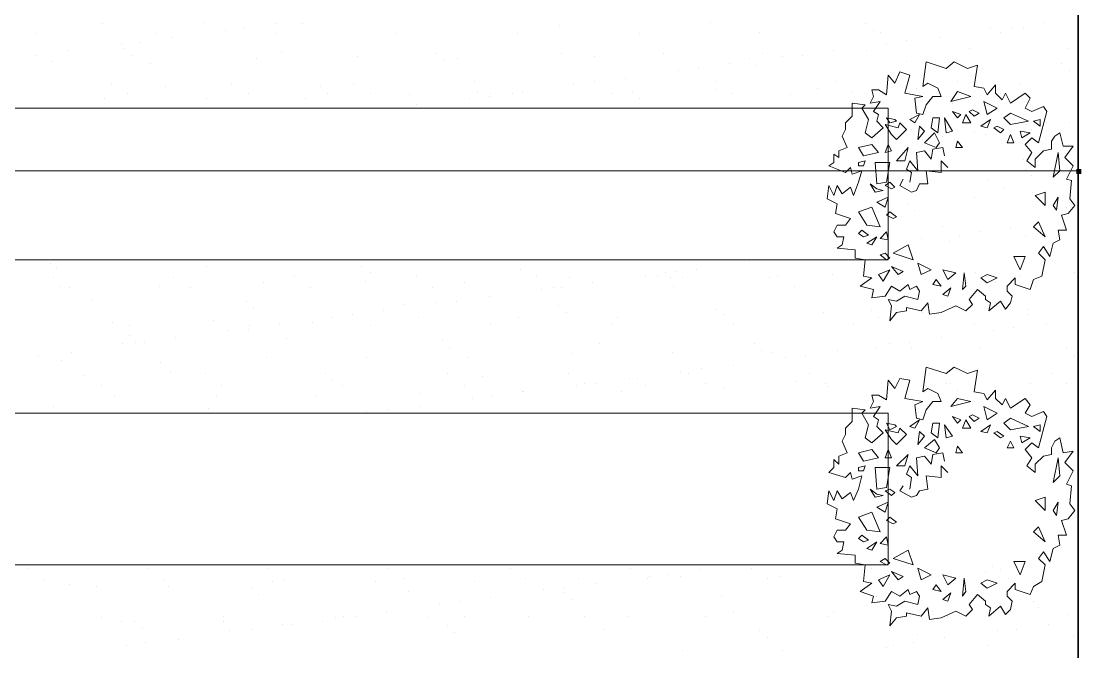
# Model space of a CAD drawing. Header units: millimetres. Extents: x 51.3 to 71.5, y 31.8 to 61.9.
# Drawn here: x 67.231 to 70.046, y 44.158 to 45.809 of the extents above; entities that cross this region are included whole.
import ezdxf

# ---------------------------------------------------------------- set-up
doc = ezdxf.new("R2010")
doc.units = ezdxf.units.MM
for name, color, linetype in [('PDF_0', 7, 'Continuous'), ('PDF_COTAS', 1, 'Continuous'), ('PDF_Parede Corte', 7, 'Continuous')]:
    doc.layers.add(name, color=color, linetype=linetype)
for name, color, linetype, true_color in [('PDF_05-hatch', 7, 'Continuous', 0x136633), ('PDF_PISO', 7, 'Continuous', 0xb9b9b9), ('PDF_Vegetação', 7, 'Continuous', 0x00dd37)]:
    doc.layers.add(name, color=color, linetype=linetype, true_color=true_color)

msp = doc.modelspace()

# ---------------------------------------------------------------- hatches: boundary and pattern name
at = {"layer": 'PDF_0', "transparency": 33554559}
msp.add_hatch(color=1, dxfattribs=at).paths.add_polyline_path([(70.0087, 45.4095), (70.0087, 45.4225), (69.9957, 45.4225), (69.9957, 45.4095)])

# ---------------------------------------------------------------- linework, layer by layer
at = {"layer": 'PDF_05-hatch', "lineweight": 5}
for points in [[(69.6671, 45.5997), (69.719, 45.6127), (69.6844, 45.6257)], [(69.7536, 45.5997), (69.7882, 45.5825), (69.7622, 45.5652)], [(69.6714, 45.5738), (69.693, 45.5652), (69.6844, 45.5565)], [(69.7147, 45.5738), (69.7276, 45.5608), (69.7406, 45.5695), (69.7233, 45.5781)], [(69.8703, 45.5479), (69.8227, 45.5392), (69.8055, 45.5565), (69.8227, 45.5695)], [(69.4942, 45.5392), (69.5114, 45.5133), (69.5244, 45.5003), (69.5504, 45.5262), (69.5331, 45.5435), (69.5287, 45.5306)], [(69.4985, 45.5565), (69.5071, 45.5435), (69.5244, 45.5479), (69.5201, 45.5522)], [(69.559, 45.5522), (69.572, 45.5435), (69.5849, 45.5652)], [(69.6152, 45.5306), (69.6325, 45.5176), (69.6368, 45.5565), (69.6195, 45.5565)], [(69.6498, 45.5565), (69.6714, 45.5219), (69.6541, 45.5176)], [(69.6974, 45.5435), (69.719, 45.5435), (69.706, 45.5652)], [(69.7449, 45.5349), (69.7622, 45.5306), (69.7709, 45.5522)], [(69.8833, 45.5479), (69.9006, 45.5349), (69.9006, 45.5522)], [(69.5849, 45.5349), (69.5979, 45.5219), (69.5806, 45.5003)], [(69.5979, 45.4917), (69.6282, 45.4787), (69.6368, 45.4917), (69.6239, 45.5176)], [(69.7795, 45.5306), (69.7968, 45.5176), (69.8055, 45.5262), (69.7882, 45.5349)], [(69.8141, 45.4917), (69.8314, 45.4917), (69.8227, 45.5133)], [(69.8487, 45.5219), (69.853, 45.5046), (69.8746, 45.5176)], [(69.425, 45.4787), (69.4379, 45.4571), (69.4769, 45.4657), (69.4596, 45.4873)], [(69.4942, 45.4657), (69.5114, 45.47), (69.5028, 45.4873)], [(69.6801, 45.4787), (69.6974, 45.4787), (69.6844, 45.496)], [(69.5244, 45.4441), (69.546, 45.4441), (69.5547, 45.4787)], [(69.425, 45.4311), (69.4379, 45.4311), (69.4423, 45.4441), (69.425, 45.4398)], [(69.4725, 45.3836), (69.4985, 45.3879), (69.5071, 45.4398), (69.4682, 45.4398)], [(69.4898, 45.3663), (69.4682, 45.3619), (69.4552, 45.3836), (69.4725, 45.3706)], [(69.4942, 45.3792), (69.5114, 45.3706), (69.5201, 45.3749), (69.5071, 45.3879)], [(69.4725, 45.336), (69.4942, 45.323), (69.5028, 45.349)], [(69.9135, 45.3274), (69.8876, 45.3533), (69.9135, 45.3619)], [(69.425, 45.3101), (69.4466, 45.2755), (69.4812, 45.2712), (69.4596, 45.323)], [(69.4985, 45.3014), (69.5158, 45.2928), (69.5244, 45.2971), (69.5071, 45.3101)], [(69.425, 45.2539), (69.4379, 45.2452), (69.4509, 45.2495), (69.4336, 45.2625)], [(69.8833, 45.2712), (69.8962, 45.2841), (69.9135, 45.2452)], [(69.4466, 45.2279), (69.4596, 45.2236), (69.4725, 45.2452)], [(69.4812, 45.2409), (69.5028, 45.2366), (69.4985, 45.2582)], [(69.5158, 45.202), (69.5677, 45.1847), (69.5547, 45.2236)], [(69.4812, 45.1977), (69.4985, 45.1847), (69.5071, 45.189), (69.4942, 45.202)], [(69.5806, 45.176), (69.5893, 45.1458), (69.6152, 45.1587)], [(69.8487, 45.1587), (69.8314, 45.1933), (69.8617, 45.1933)], [(69.4898, 45.1285), (69.5071, 45.1587), (69.4769, 45.1458)], [(69.5114, 45.1674), (69.5287, 45.1458), (69.5417, 45.1544)], [(69.6455, 45.1587), (69.6585, 45.1328), (69.6801, 45.1501)], [(69.7017, 45.1501), (69.706, 45.1155), (69.6974, 45.1069)], [(69.6195, 45.1198), (69.6412, 45.1155), (69.6282, 45.1328)], [(69.7449, 45.1371), (69.7622, 45.1241), (69.7882, 45.1371), (69.7622, 45.1458)], [(69.6455, 45.0939), (69.6585, 45.0896), (69.6671, 45.1112)], [(69.6671, 44.7999), (69.719, 44.8129), (69.6844, 44.8215)], [(69.7536, 44.7999), (69.7882, 44.7826), (69.7622, 44.7653)], [(69.4985, 44.7566), (69.5071, 44.7393), (69.5244, 44.748), (69.5201, 44.7523)], [(69.559, 44.748), (69.572, 44.7437), (69.5849, 44.7653)], [(69.6152, 44.7307), (69.6325, 44.7177), (69.6368, 44.7566), (69.6195, 44.7566)], [(69.6498, 44.7523), (69.6714, 44.7221), (69.6541, 44.7177)], [(69.6714, 44.7739), (69.693, 44.7653), (69.6844, 44.7566)], [(69.6974, 44.7437), (69.719, 44.7437), (69.706, 44.7653)], [(69.7147, 44.7739), (69.7276, 44.761), (69.7406, 44.7696), (69.7233, 44.7783)], [(69.7449, 44.735), (69.7622, 44.7307), (69.7709, 44.7523)], [(69.8703, 44.748), (69.8227, 44.7393), (69.8055, 44.7566), (69.8227, 44.7696)], [(69.8833, 44.748), (69.9006, 44.735), (69.9006, 44.7523)], [(69.4942, 44.7393), (69.5114, 44.7134), (69.5244, 44.7004), (69.5504, 44.7264), (69.5331, 44.7437), (69.5287, 44.7307)], [(69.5849, 44.735), (69.5979, 44.7221), (69.5806, 44.7004)], [(69.7795, 44.7307), (69.7968, 44.7177), (69.8055, 44.7221), (69.7882, 44.735)], [(69.5979, 44.6918), (69.6282, 44.6788), (69.6368, 44.6918), (69.6239, 44.7134)], [(69.6801, 44.6788), (69.6974, 44.6788), (69.6844, 44.6961)], [(69.8141, 44.6918), (69.8314, 44.6918), (69.8227, 44.7091)], [(69.8487, 44.7221), (69.853, 44.7048), (69.8746, 44.7177)], [(69.425, 44.6788), (69.4379, 44.6572), (69.4769, 44.6658), (69.4596, 44.6875)], [(69.4942, 44.6658), (69.5114, 44.6658), (69.5028, 44.6875)], [(69.5244, 44.6442), (69.546, 44.6442), (69.5547, 44.6745)], [(69.425, 44.6313), (69.4379, 44.6313), (69.4423, 44.6442), (69.425, 44.6399)], [(69.4725, 44.5837), (69.4985, 44.588), (69.5071, 44.6399), (69.4682, 44.6399)], [(69.4898, 44.5664), (69.4682, 44.5621), (69.4552, 44.5837), (69.4725, 44.5707)], [(69.4942, 44.5794), (69.5114, 44.5664), (69.5201, 44.5751), (69.5071, 44.5837)], [(69.9135, 44.5275), (69.8876, 44.5534), (69.9135, 44.5621)], [(69.4725, 44.5361), (69.4942, 44.5232), (69.5028, 44.5491)], [(69.425, 44.5102), (69.4466, 44.4756), (69.4812, 44.4713), (69.4596, 44.5232)], [(69.4985, 44.5016), (69.5158, 44.4929), (69.5244, 44.4972), (69.5071, 44.5102)], [(69.8833, 44.4713), (69.8962, 44.4843), (69.9135, 44.4453)], [(69.425, 44.454), (69.4379, 44.4453), (69.4509, 44.4497), (69.4336, 44.4626)], [(69.4466, 44.428), (69.4596, 44.4237), (69.4725, 44.4453)], [(69.4812, 44.441), (69.5028, 44.4367), (69.4985, 44.4583)], [(69.5158, 44.4021), (69.5677, 44.3848), (69.5547, 44.4237)], [(69.4812, 44.3935), (69.4985, 44.3848), (69.5071, 44.3891), (69.4942, 44.4021)], [(69.8487, 44.3589), (69.8314, 44.3935), (69.8617, 44.3935)], [(69.4898, 44.3286), (69.5071, 44.3589), (69.4769, 44.3459)], [(69.5114, 44.3675), (69.5287, 44.3459), (69.5417, 44.3545)], [(69.5806, 44.3762), (69.5893, 44.3459), (69.6152, 44.3589)], [(69.6455, 44.3589), (69.6585, 44.3329), (69.6801, 44.3502)], [(69.6195, 44.32), (69.6412, 44.3156), (69.6282, 44.3329)], [(69.7017, 44.3502), (69.706, 44.3156), (69.6974, 44.3027)], [(69.7449, 44.3373), (69.7622, 44.3243), (69.7882, 44.3373), (69.7622, 44.3459)], [(69.6455, 44.294), (69.6585, 44.2897), (69.6671, 44.3113)]]:
    msp.add_lwpolyline(points, close=True, dxfattribs=at)
for points in [[(69.559, 45.3879), (69.5633, 45.4138), (69.5504, 45.4225), (69.559, 45.4441), (69.5806, 45.4182), (69.5763, 45.4657), (69.5979, 45.47), (69.6152, 45.4484), (69.6195, 45.4744), (69.6455, 45.4787), (69.6498, 45.4571)], [(69.6585, 45.4268), (69.6412, 45.4441), (69.6412, 45.4138), (69.6022, 45.4182), (69.6066, 45.3836), (69.5849, 45.3836), (69.5763, 45.3663), (69.5633, 45.3619), (69.5331, 45.3792), (69.5417, 45.3965)], [(69.559, 44.5837), (69.5633, 44.614), (69.5504, 44.6226), (69.559, 44.6442), (69.5806, 44.6183), (69.5763, 44.6658), (69.5979, 44.6702), (69.6152, 44.6486), (69.6195, 44.6745), (69.6455, 44.6788), (69.6498, 44.6572)], [(69.6585, 44.6269), (69.6412, 44.6442), (69.6412, 44.614), (69.6022, 44.6183), (69.6066, 44.5837), (69.5849, 44.5794), (69.5763, 44.5664), (69.5633, 44.5621), (69.5331, 44.5794), (69.5417, 44.5923)]]:
    msp.add_lwpolyline(points, dxfattribs=at)
at = {"layer": 'PDF_COTAS', "lineweight": 5}
for points in [[(70, 46.2699), (70, 45.3403)], [(64.2064, 45.4182), (70, 45.4182)]]:
    msp.add_lwpolyline(points, dxfattribs=at)
at = {"layer": 'PDF_COTAS', "color": 114, "lineweight": 5, "true_color": 0x139a47}
for points in [[(69.8876, 45.4268), (69.8876, 45.4484), (69.9092, 45.47), (69.9308, 45.4744), (69.9308, 45.496), (69.9395, 45.5089), (69.9525, 45.5176), (69.9611, 45.483), (69.987, 45.483), (69.9654, 45.4527), (69.987, 45.4311), (69.9698, 45.3965), (69.9827, 45.3922), (69.9784, 45.3447), (69.9914, 45.3274), (69.9741, 45.3057), (69.9568, 45.3014), (69.9698, 45.2625), (69.9481, 45.2625), (69.9525, 45.2366), (69.9352, 45.2279), (69.9265, 45.1933), (69.9092, 45.2193), (69.8962, 45.202), (69.9135, 45.1847), (69.9049, 45.1414), (69.8833, 45.1328), (69.8746, 45.1069), (69.8357, 45.1198), (69.8357, 45.1371), (69.8141, 45.1155), (69.8141, 45.1025), (69.8271, 45.0896), (69.8227, 45.0723), (69.8098, 45.055), (69.7968, 45.0766), (69.7665, 45.0506), (69.7709, 45.0723), (69.7579, 45.0809), (69.7579, 45.0896), (69.7363, 45.1069), (69.7147, 45.0809), (69.7233, 45.0679), (69.706, 45.0506), (69.6801, 45.0636), (69.6412, 45.0463), (69.6109, 45.042), (69.6066, 45.0723), (69.5893, 45.0506), (69.5504, 45.0593), (69.5504, 45.0506), (69.5244, 45.0463), (69.5071, 45.0247), (69.5114, 45.0636), (69.5028, 45.0809), (69.5244, 45.0766), (69.546, 45.0896), (69.5806, 45.0809), (69.5849, 45.1025), (69.5763, 45.1155), (69.559, 45.1069), (69.5547, 45.1198), (69.5331, 45.1025), (69.5114, 45.1155), (69.4942, 45.0896), (69.4596, 45.0852), (69.4639, 45.1069), (69.4293, 45.1155), (69.4596, 45.1371), (69.4379, 45.1414), (69.4423, 45.1847), (69.4163, 45.189), (69.4163, 45.2106), (69.3688, 45.2149), (69.3817, 45.2236), (69.3861, 45.2452), (69.3688, 45.2452), (69.3601, 45.2582), (69.3688, 45.2755), (69.3904, 45.2755), (69.4034, 45.2928), (69.3644, 45.3057), (69.3688, 45.3317), (69.3428, 45.3447), (69.3472, 45.3792), (69.3601, 45.3533), (69.3688, 45.3792), (69.3817, 45.3576), (69.4034, 45.3749), (69.412, 45.3533), (69.425, 45.3879), (69.4336, 45.4182), (69.4077, 45.4095), (69.4034, 45.4268), (69.3904, 45.4138), (69.3472, 45.4311), (69.3601, 45.4398), (69.3601, 45.4614), (69.3731, 45.4527), (69.3731, 45.47), (69.3947, 45.4787), (69.3817, 45.5089), (69.3904, 45.5262), (69.3904, 45.5435), (69.4077, 45.5608), (69.4077, 45.5954), (69.4423, 45.5911), (69.4336, 45.5825), (69.4509, 45.5522), (69.4423, 45.5176), (69.4596, 45.5046), (69.4898, 45.5306), (69.4725, 45.5479), (69.4769, 45.5652), (69.4639, 45.5738), (69.4812, 45.5997), (69.4552, 45.5954), (69.4639, 45.6127), (69.4596, 45.63), (69.4769, 45.63), (69.4985, 45.617), (69.5028, 45.6689), (69.5201, 45.6473), (69.5331, 45.6776), (69.559, 45.6689), (69.546, 45.6214), (69.5936, 45.6127), (69.572, 45.6084), (69.5763, 45.5695), (69.5936, 45.5652), (69.6022, 45.5911), (69.6195, 45.6127), (69.6412, 45.6127), (69.6325, 45.6343), (69.6066, 45.6473), (69.5936, 45.6387), (69.6022, 45.7035), (69.6541, 45.6862), (69.6757, 45.7035), (69.7103, 45.6862), (69.7363, 45.6949), (69.7276, 45.6387), (69.7536, 45.6343), (69.7622, 45.617), (69.7838, 45.643), (69.7838, 45.6214), (69.8011, 45.6041), (69.8098, 45.6214), (69.8227, 45.5954), (69.8617, 45.6214), (69.8746, 45.6084), (69.8617, 45.5825), (69.879, 45.5738), (69.9092, 45.5868), (69.9179, 45.5738), (69.8962, 45.4917), (69.879, 45.5046), (69.8617, 45.4873), (69.879, 45.4657), (69.866, 45.4441)], [(69.8876, 44.6269), (69.8876, 44.6486), (69.9092, 44.6702), (69.9308, 44.6745), (69.9308, 44.6918), (69.9395, 44.7091), (69.9525, 44.7177), (69.9611, 44.6788), (69.987, 44.6831), (69.9654, 44.6529), (69.987, 44.6313), (69.9698, 44.5967), (69.9827, 44.5923), (69.9784, 44.5448), (69.9914, 44.5275), (69.9741, 44.5059), (69.9568, 44.5016), (69.9698, 44.4626), (69.9481, 44.4626), (69.9525, 44.4367), (69.9352, 44.428), (69.9265, 44.3935), (69.9092, 44.4194), (69.8962, 44.4021), (69.9135, 44.3848), (69.9049, 44.3416), (69.8833, 44.3286), (69.8746, 44.307), (69.8357, 44.32), (69.8357, 44.3373), (69.8141, 44.3156), (69.8141, 44.3027), (69.8271, 44.2897), (69.8227, 44.2681), (69.8098, 44.2551), (69.7968, 44.2767), (69.7665, 44.2508), (69.7709, 44.2724), (69.7579, 44.281), (69.7579, 44.2897), (69.7363, 44.307), (69.7147, 44.281), (69.7233, 44.2681), (69.706, 44.2508), (69.6801, 44.2638), (69.6412, 44.2465), (69.6109, 44.2421), (69.6066, 44.2724), (69.5893, 44.2508), (69.5504, 44.2594), (69.5504, 44.2508), (69.5244, 44.2465), (69.5071, 44.2248), (69.5114, 44.2638), (69.5028, 44.281), (69.5244, 44.2767), (69.546, 44.2897), (69.5806, 44.281), (69.5849, 44.3027), (69.5763, 44.3156), (69.559, 44.307), (69.5547, 44.32), (69.5331, 44.3027), (69.5114, 44.3156), (69.4942, 44.2897), (69.4596, 44.2854), (69.4639, 44.3027), (69.4293, 44.3156), (69.4596, 44.3373), (69.4379, 44.3416), (69.4423, 44.3848), (69.4163, 44.3891), (69.4163, 44.4108), (69.3688, 44.4151), (69.3817, 44.4237), (69.3861, 44.4453), (69.3688, 44.4453), (69.3601, 44.4583), (69.3688, 44.4756), (69.3904, 44.4756), (69.4034, 44.4929), (69.3644, 44.5059), (69.3688, 44.5318), (69.3428, 44.5448), (69.3472, 44.5794), (69.3601, 44.5534), (69.3688, 44.5794), (69.3817, 44.5578), (69.4034, 44.5751), (69.412, 44.5534), (69.425, 44.5837), (69.4336, 44.6183), (69.4077, 44.6096), (69.4034, 44.6269), (69.3904, 44.614), (69.3472, 44.6269), (69.3601, 44.6399), (69.3601, 44.6615), (69.3731, 44.6486), (69.3731, 44.6702), (69.3947, 44.6788), (69.3817, 44.7091), (69.3904, 44.7264), (69.3904, 44.7437), (69.4077, 44.761), (69.4077, 44.7956), (69.4423, 44.7912), (69.4336, 44.7826), (69.4509, 44.7523), (69.4423, 44.7177), (69.4596, 44.7048), (69.4898, 44.7307), (69.4725, 44.748), (69.4769, 44.7653), (69.4639, 44.7739), (69.4812, 44.7999), (69.4552, 44.7956), (69.4639, 44.8129), (69.4596, 44.8301), (69.4769, 44.8301), (69.4985, 44.8172), (69.5028, 44.8691), (69.5201, 44.8474), (69.5331, 44.8734), (69.559, 44.8691), (69.546, 44.8215), (69.5936, 44.8129), (69.572, 44.8042), (69.5763, 44.7696), (69.5936, 44.7653), (69.6022, 44.7912), (69.6195, 44.8129), (69.6412, 44.8129), (69.6325, 44.8345), (69.6066, 44.8474), (69.5936, 44.8388), (69.6022, 44.9036), (69.6541, 44.8864), (69.6757, 44.9036), (69.7103, 44.8864), (69.7363, 44.895), (69.7276, 44.8388), (69.7536, 44.8345), (69.7622, 44.8172), (69.7838, 44.8431), (69.7838, 44.8215), (69.8011, 44.8042), (69.8098, 44.8215), (69.8227, 44.7956), (69.8617, 44.8215), (69.8746, 44.8042), (69.8617, 44.7826), (69.879, 44.7739), (69.9092, 44.7869), (69.9179, 44.7739), (69.8962, 44.6918), (69.879, 44.7048), (69.8617, 44.6875), (69.879, 44.6658), (69.866, 44.6442)]]:
    msp.add_lwpolyline(points, close=True, dxfattribs=at)
at = {"layer": 'PDF_COTAS', "color": 109, "lineweight": 5, "true_color": 0x136633}
for points in [[(69.9352, 45.4009), (69.9525, 45.4182), (69.9481, 45.4657)], [(69.9352, 45.3274), (69.9438, 45.3144), (69.9481, 45.349)], [(69.9352, 44.601), (69.9525, 44.6183), (69.9481, 44.6658)], [(69.9352, 44.5275), (69.9438, 44.5145), (69.9481, 44.5491)]]:
    msp.add_lwpolyline(points, close=True, dxfattribs=at)
at = {"layer": 'PDF_Parede Corte', "lineweight": 35}
msp.add_lwpolyline([(70.1513, 58.0474), (53.4147, 58.0474), (53.4147, 44.4713), (53.5617, 44.4713), (53.5617, 57.8961), (65.1965, 57.8961), (65.1965, 57.1481), (65.3435, 57.1481), (65.3435, 57.8961), (68.3441, 57.8961), (68.3441, 57.2086), (68.4954, 57.2086), (68.4954, 57.8961), (70, 57.8961), (70, 54.8955), (69.252, 54.8955), (69.252, 54.7485), (70, 54.7485), (70, 39.5813), (69.5028, 39.5813), (69.5028, 39.43), (70.1513, 39.43), (70.1513, 58.0474), (70.1513, 39.43)], dxfattribs=at)
at = {"layer": 'PDF_PISO', "lineweight": 5}
for points in [[(64.5004, 45.5825), (69.5028, 45.5825), (69.5028, 45.1847), (64.5004, 45.1847)], [(64.5004, 44.7826), (69.5028, 44.7826), (69.5028, 44.3848), (64.5004, 44.3848)]]:
    msp.add_lwpolyline(points, close=True, dxfattribs=at)
at = {"layer": 'PDF_Vegetação', "lineweight": 5}
for points in [[(67.4448, 45.803), (67.4448, 45.803)], [(67.7085, 45.8073), (67.7085, 45.8073)], [(67.8166, 45.7943), (67.8166, 45.7943)], [(67.8987, 45.803), (67.8987, 45.803)], [(67.9679, 45.803), (67.9679, 45.803)], [(68.6424, 45.7986), (68.6424, 45.7986)], [(69.0359, 45.8073), (69.0359, 45.8073)], [(69.4423, 45.803), (69.4423, 45.803)], [(69.8271, 45.7943), (69.8271, 45.7943)], [(69.8573, 45.7943), (69.8573, 45.7943)], [(69.9092, 45.8073), (69.9092, 45.8073)], [(67.2675, 45.777), (67.2675, 45.777)], [(67.5831, 45.777), (67.5831, 45.777)], [(67.6264, 45.7684), (67.6264, 45.7684)], [(67.7647, 45.7857), (67.7647, 45.7857)], [(67.8987, 45.777), (67.8987, 45.777)], [(68.2144, 45.777), (68.2144, 45.777)], [(68.53, 45.777), (68.53, 45.777)], [(68.8499, 45.777), (68.8499, 45.777)], [(69.1656, 45.7813), (69.1656, 45.7813)], [(69.4639, 45.7857), (69.4639, 45.7857)], [(69.4812, 45.7813), (69.4812, 45.7813)], [(69.6368, 45.7684), (69.6368, 45.7684)], [(69.7709, 45.79), (69.7709, 45.79)], [(69.7968, 45.7813), (69.7968, 45.7813)], [(67.4923, 45.7511), (67.4923, 45.7511)], [(67.501, 45.7381), (67.501, 45.7381)], [(67.5442, 45.7554), (67.5442, 45.7554)], [(69.4985, 45.7511), (69.4985, 45.7511)], [(69.5504, 45.7597), (69.5504, 45.7597)], [(69.7147, 45.7381), (69.7147, 45.7381)], [(69.9741, 45.7381), (69.9741, 45.7381)], [(67.2718, 45.7208), (67.2718, 45.7208)], [(67.354, 45.7338), (67.354, 45.7338)], [(67.5183, 45.7208), (67.5183, 45.7208)], [(67.8469, 45.7122), (67.8469, 45.7122)], [(67.9117, 45.7295), (67.9117, 45.7295)], [(68.1106, 45.7165), (68.1106, 45.7165)], [(68.3181, 45.7251), (68.3181, 45.7251)], [(68.3743, 45.7122), (68.3743, 45.7122)], [(68.6467, 45.7251), (68.6467, 45.7251)], [(68.7332, 45.7165), (68.7332, 45.7165)], [(68.9148, 45.7251), (68.9148, 45.7251)], [(69.1396, 45.7122), (69.1396, 45.7122)], [(69.1742, 45.7251), (69.1742, 45.7251)], [(69.2261, 45.7165), (69.2261, 45.7165)], [(69.278, 45.7208), (69.278, 45.7208)], [(69.3601, 45.7338), (69.3601, 45.7338)], [(69.4466, 45.7338), (69.4466, 45.7338)], [(67.3107, 45.7035), (67.3107, 45.7035)], [(67.5702, 45.6992), (67.5702, 45.6992)], [(68.3398, 45.7078), (68.3398, 45.7078)], [(68.9537, 45.6819), (68.9537, 45.6819)], [(69.0056, 45.6862), (69.0056, 45.6862)], [(69.0877, 45.6992), (69.0877, 45.6992)], [(69.1569, 45.6949), (69.1569, 45.6949)], [(69.5504, 45.7035), (69.5504, 45.7035)], [(69.9568, 45.6992), (69.9568, 45.6992)], [(69.9784, 45.6819), (69.9784, 45.6819)], [(68.8153, 45.6603), (68.8153, 45.6603)], [(67.4664, 45.6473), (67.4664, 45.6473)], [(67.6091, 45.6387), (67.6091, 45.6387)], [(67.782, 45.6473), (67.782, 45.6473)], [(68.0155, 45.6387), (68.0155, 45.6387)], [(68.102, 45.6473), (68.102, 45.6473)], [(68.4176, 45.6516), (68.4176, 45.6516)], [(68.4262, 45.6257), (68.4262, 45.6257)], [(68.543, 45.6257), (68.543, 45.6257)], [(68.677, 45.643), (68.677, 45.643)], [(68.7332, 45.6516), (68.7332, 45.6516)], [(68.7332, 45.6516), (68.7332, 45.6516)], [(68.8326, 45.6257), (68.8326, 45.6257)], [(69.0488, 45.6516), (69.0488, 45.6516)], [(69.0488, 45.63), (69.0488, 45.63)], [(69.3169, 45.6343), (69.3169, 45.6343)], [(69.3644, 45.6516), (69.3644, 45.6516)], [(69.4077, 45.6257), (69.4077, 45.6257)], [(69.5763, 45.6343), (69.5763, 45.6343)], [(69.6844, 45.6516), (69.6844, 45.6516)], [(69.7276, 45.6257), (69.7276, 45.6257)], [(69.8487, 45.643), (69.8487, 45.643)], [(70, 45.6516), (70, 45.6516)], [(67.4491, 45.6084), (67.4491, 45.6084)], [(67.5096, 45.6214), (67.5096, 45.6214)], [(67.7172, 45.6084), (67.7172, 45.6084)], [(67.8252, 45.6214), (67.8252, 45.6214)], [(67.9766, 45.6084), (67.9766, 45.6084)], [(68.0328, 45.6214), (68.0328, 45.6214)], [(68.1452, 45.6214), (68.1452, 45.6214)], [(68.249, 45.617), (68.249, 45.617)], [(68.4046, 45.6084), (68.4046, 45.6084)], [(68.4565, 45.6127), (68.4565, 45.6127)], [(68.4608, 45.6214), (68.4608, 45.6214)], [(68.517, 45.6214), (68.517, 45.6214)], [(68.7764, 45.6214), (68.7764, 45.6214)], [(68.7764, 45.6214), (68.7764, 45.6214)], [(68.8499, 45.6084), (68.8499, 45.6084)], [(69.0921, 45.6214), (69.0921, 45.6214)], [(69.2477, 45.617), (69.2477, 45.617)], [(69.6541, 45.6127), (69.6541, 45.6127)], [(68.2663, 45.5911), (68.2663, 45.5911)], [(69.6714, 45.5954), (69.6714, 45.5954)], [(69.719, 45.5435), (69.719, 45.5435)], [(69.9179, 45.5435), (69.9179, 45.5435)], [(69.9784, 45.5435), (69.9784, 45.5435)], [(69.5633, 45.5262), (69.5633, 45.5262)], [(69.7276, 45.5176), (69.7276, 45.5176)], [(69.7579, 45.5133), (69.7579, 45.5133)], [(69.866, 45.5392), (69.866, 45.5392)], [(69.879, 45.5262), (69.879, 45.5262)], [(69.5936, 45.5003), (69.5936, 45.5003)], [(69.6455, 45.5089), (69.6455, 45.5089)], [(69.5806, 45.4354), (69.5806, 45.4354)], [(69.8573, 45.4484), (69.8573, 45.4484)], [(69.8617, 45.4225), (69.8617, 45.4225)], [(69.879, 45.4052), (69.879, 45.4052)], [(69.7665, 45.3965), (69.7665, 45.3965)], [(69.7276, 45.349), (69.7276, 45.349)], [(69.8055, 45.3706), (69.8055, 45.3706)], [(69.987, 45.3447), (69.987, 45.3447)], [(69.5547, 45.3317), (69.5547, 45.3317)], [(69.9698, 45.323), (69.9698, 45.323)], [(69.572, 45.3144), (69.572, 45.3144)], [(69.9611, 45.2884), (69.9611, 45.2884)], [(69.6455, 45.2712), (69.6455, 45.2712)], [(69.8227, 45.2668), (69.8227, 45.2668)], [(69.9611, 45.2712), (69.9611, 45.2712)], [(69.5504, 45.2322), (69.5504, 45.2322)], [(69.5893, 45.2409), (69.5893, 45.2409)], [(69.6628, 45.2322), (69.6628, 45.2322)], [(69.6887, 45.2495), (69.6887, 45.2495)], [(69.7406, 45.2582), (69.7406, 45.2582)], [(69.8617, 45.2495), (69.8617, 45.2495)], [(67.3064, 45.176), (67.3064, 45.176)], [(69.1396, 45.1804), (69.1396, 45.1804)], [(67.3237, 45.1631), (67.3237, 45.1631)], [(67.7172, 45.1674), (67.7172, 45.1674)], [(68.1236, 45.1674), (68.1236, 45.1674)], [(68.1452, 45.1501), (68.1452, 45.1501)], [(68.5386, 45.1587), (68.5386, 45.1587)], [(68.9191, 45.1501), (68.9191, 45.1501)], [(68.9451, 45.1544), (68.9451, 45.1544)], [(69.0013, 45.1587), (69.0013, 45.1587)], [(69.732, 45.1501), (69.732, 45.1501)], [(69.9914, 45.1501), (69.9914, 45.1501)], [(67.3151, 45.1371), (67.3151, 45.1371)], [(67.6307, 45.1371), (67.6307, 45.1371)], [(67.8642, 45.1241), (67.8642, 45.1241)], [(67.9463, 45.1414), (67.9463, 45.1414)], [(68.1322, 45.1285), (68.1322, 45.1285)], [(68.2663, 45.1414), (68.2663, 45.1414)], [(68.3916, 45.1241), (68.3916, 45.1241)], [(68.5819, 45.1414), (68.5819, 45.1414)], [(68.6683, 45.1371), (68.6683, 45.1371)], [(68.7289, 45.1241), (68.7289, 45.1241)], [(68.8672, 45.1414), (68.8672, 45.1414)], [(68.8975, 45.1414), (68.8975, 45.1414)], [(68.9321, 45.1371), (68.9321, 45.1371)], [(68.9624, 45.1371), (68.9624, 45.1371)], [(69.1915, 45.1371), (69.1915, 45.1371)], [(69.2131, 45.1414), (69.2131, 45.1414)], [(69.3558, 45.1458), (69.3558, 45.1458)], [(69.4682, 45.1458), (69.4682, 45.1458)], [(69.5287, 45.1414), (69.5287, 45.1414)], [(69.7622, 45.1414), (69.7622, 45.1414)], [(69.7838, 45.1241), (69.7838, 45.1241)], [(69.8487, 45.1414), (69.8487, 45.1414)], [(67.3324, 45.1155), (67.3324, 45.1155)], [(67.3583, 45.1112), (67.3583, 45.1112)], [(67.5918, 45.1155), (67.5918, 45.1155)], [(67.6739, 45.1112), (67.6739, 45.1112)], [(67.9895, 45.1112), (67.9895, 45.1112)], [(68.3095, 45.1112), (68.3095, 45.1112)], [(68.5948, 45.1069), (68.5948, 45.1069)], [(68.6251, 45.1112), (68.6251, 45.1112)], [(68.6467, 45.1112), (68.6467, 45.1112)], [(68.9407, 45.1155), (68.9407, 45.1155)], [(69.2564, 45.1155), (69.2564, 45.1155)], [(69.572, 45.1155), (69.572, 45.1155)], [(69.8876, 45.1155), (69.8876, 45.1155)], [(67.4145, 45.0809), (67.4145, 45.0809)], [(67.8209, 45.0766), (67.8209, 45.0766)], [(68.2317, 45.0679), (68.2317, 45.0679)], [(68.3181, 45.0723), (68.3181, 45.0723)], [(68.37, 45.0766), (68.37, 45.0766)], [(68.4565, 45.0896), (68.4565, 45.0896)], [(68.6381, 45.0636), (68.6381, 45.0636)], [(67.8382, 45.0593), (67.8382, 45.0593)], [(68.0976, 45.042), (68.0976, 45.042)], [(68.1798, 45.0506), (68.1798, 45.0506)], [(68.6597, 45.0463), (68.6597, 45.0463)], [(69.0531, 45.055), (69.0531, 45.055)], [(69.0704, 45.042), (69.0704, 45.042)], [(69.3342, 45.0463), (69.3342, 45.0463)], [(69.4596, 45.0506), (69.4596, 45.0506)], [(69.5936, 45.0463), (69.5936, 45.0463)], [(69.8703, 45.055), (69.8703, 45.055)], [(69.8703, 45.042), (69.8703, 45.042)], [(67.4707, 45.0204), (67.4707, 45.0204)], [(67.5139, 45.0117), (67.5139, 45.0117)], [(67.7344, 45.0247), (67.7344, 45.0247)], [(67.8296, 45.0117), (67.8296, 45.0117)], [(67.9074, 45.0161), (67.9074, 45.0161)], [(67.9939, 45.0204), (67.9939, 45.0204)], [(68.0457, 45.0334), (68.0457, 45.0334)], [(68.1452, 45.0117), (68.1452, 45.0117)], [(68.2706, 45.0334), (68.2706, 45.0334)], [(68.4608, 45.0161), (68.4608, 45.0161)], [(68.5343, 45.0334), (68.5343, 45.0334)], [(68.7764, 45.0161), (68.7764, 45.0161)], [(68.7937, 45.0334), (68.7937, 45.0334)], [(69.0964, 45.0161), (69.0964, 45.0161)], [(69.412, 45.0161), (69.412, 45.0161)], [(69.4769, 45.0334), (69.4769, 45.0334)], [(69.7276, 45.0161), (69.7276, 45.0161)], [(69.8314, 45.0074), (69.8314, 45.0074)], [(69.9179, 45.0161), (69.9179, 45.0161)], [(67.5139, 44.9858), (67.5139, 44.9858)], [(67.635, 44.9815), (67.635, 44.9815)], [(67.7734, 44.9988), (67.7734, 44.9988)], [(67.8252, 45.0031), (67.8252, 45.0031)], [(69.6412, 44.9815), (69.6412, 44.9815)], [(69.7795, 44.9988), (69.7795, 44.9988)], [(67.4967, 44.9642), (67.4967, 44.9642)], [(67.5312, 44.9685), (67.5312, 44.9685)], [(67.5529, 44.9685), (67.5529, 44.9685)], [(67.9247, 44.9771), (67.9247, 44.9771)], [(68.3354, 44.9728), (68.3354, 44.9728)], [(68.3527, 44.9555), (68.3527, 44.9555)], [(68.7462, 44.9642), (68.7462, 44.9642)], [(69.1526, 44.9642), (69.1526, 44.9642)], [(69.4725, 44.9512), (69.4725, 44.9512)], [(69.5071, 44.9642), (69.5071, 44.9642)], [(69.559, 44.9685), (69.559, 44.9685)], [(69.5633, 44.9512), (69.5633, 44.9512)], [(69.7406, 44.9555), (69.7406, 44.9555)], [(69.9698, 44.9512), (69.9698, 44.9512)], [(70, 44.9555), (70, 44.9555)], [(67.2761, 44.9339), (67.2761, 44.9339)], [(67.3626, 44.9426), (67.3626, 44.9426)], [(67.8728, 44.9296), (67.8728, 44.9296)], [(68.1365, 44.9296), (68.1365, 44.9296)], [(68.4003, 44.9296), (68.4003, 44.9296)], [(68.6727, 44.9382), (68.6727, 44.9382)], [(68.9364, 44.9426), (68.9364, 44.9426)], [(69.1699, 44.9469), (69.1699, 44.9469)], [(69.2001, 44.9426), (69.2001, 44.9426)], [(69.2347, 44.9296), (69.2347, 44.9296)], [(69.2866, 44.9339), (69.2866, 44.9339)], [(69.3688, 44.9469), (69.3688, 44.9469)], [(69.9914, 44.9339), (69.9914, 44.9339)], [(67.3367, 44.9209), (67.3367, 44.9209)], [(67.5961, 44.9166), (67.5961, 44.9166)], [(69.0142, 44.8993), (69.0142, 44.8993)], [(69.0964, 44.908), (69.0964, 44.908)], [(67.3972, 44.882), (67.3972, 44.882)], [(67.622, 44.8907), (67.622, 44.8907)], [(67.7128, 44.8864), (67.7128, 44.8864)], [(68.0285, 44.8864), (68.0285, 44.8864)], [(68.0285, 44.8864), (68.0285, 44.8864)], [(68.0457, 44.8691), (68.0457, 44.8691)], [(68.3484, 44.8864), (68.3484, 44.8864)], [(68.4392, 44.8777), (68.4392, 44.8777)], [(68.664, 44.8864), (68.664, 44.8864)], [(68.824, 44.8734), (68.824, 44.8734)], [(68.8456, 44.8734), (68.8456, 44.8734)], [(68.958, 44.8907), (68.958, 44.8907)], [(68.9796, 44.8864), (68.9796, 44.8864)], [(69.2607, 44.8647), (69.2607, 44.8647)], [(69.2953, 44.8864), (69.2953, 44.8864)], [(69.6109, 44.8864), (69.6109, 44.8864)], [(69.9308, 44.8864), (69.9308, 44.8864)], [(67.4404, 44.8561), (67.4404, 44.8561)], [(67.7561, 44.8561), (67.7561, 44.8561)], [(68.0717, 44.8561), (68.0717, 44.8561)], [(68.3916, 44.8561), (68.3916, 44.8561)], [(68.543, 44.8388), (68.543, 44.8388)], [(68.5473, 44.8388), (68.5473, 44.8388)], [(68.6856, 44.8561), (68.6856, 44.8561)], [(68.7073, 44.8604), (68.7073, 44.8604)], [(68.7375, 44.8604), (68.7375, 44.8604)], [(68.8024, 44.8388), (68.8024, 44.8388)], [(68.8672, 44.8561), (68.8672, 44.8561)], [(69.0229, 44.8604), (69.0229, 44.8604)], [(69.0748, 44.8474), (69.0748, 44.8474)], [(69.3385, 44.8604), (69.3385, 44.8604)], [(69.3428, 44.8518), (69.3428, 44.8518)], [(69.6022, 44.8518), (69.6022, 44.8518)], [(69.6541, 44.8604), (69.6541, 44.8604)], [(69.6671, 44.8604), (69.6671, 44.8604)], [(69.6844, 44.8431), (69.6844, 44.8431)], [(69.8746, 44.8604), (69.8746, 44.8604)], [(69.9698, 44.8604), (69.9698, 44.8604)], [(67.475, 44.8258), (67.475, 44.8258)], [(67.7431, 44.8258), (67.7431, 44.8258)], [(68.0025, 44.8258), (68.0025, 44.8258)], [(68.2749, 44.8345), (68.2749, 44.8345)], [(68.4133, 44.8215), (68.4133, 44.8215)], [(68.4651, 44.8258), (68.4651, 44.8258)], [(67.3151, 44.7999), (67.3151, 44.7999)], [(67.7215, 44.7956), (67.7215, 44.7956)], [(68.1365, 44.7869), (68.1365, 44.7869)], [(68.1409, 44.7826), (68.1409, 44.7826)], [(68.1928, 44.7912), (68.1928, 44.7912)], [(68.2749, 44.7999), (68.2749, 44.7999)], [(68.543, 44.7826), (68.543, 44.7826)], [(67.2459, 44.3762), (67.2459, 44.3762)], [(67.5615, 44.3762), (67.5615, 44.3762)], [(67.8771, 44.3762), (67.8771, 44.3762)], [(68.1928, 44.3762), (68.1928, 44.3762)], [(68.5127, 44.3762), (68.5127, 44.3762)], [(68.8283, 44.3762), (68.8283, 44.3762)], [(68.9278, 44.3589), (68.9278, 44.3589)], [(69.0099, 44.3718), (69.0099, 44.3718)], [(69.1439, 44.3762), (69.1439, 44.3762)], [(69.4596, 44.3762), (69.4596, 44.3762)], [(69.4942, 44.3632), (69.4942, 44.3632)], [(69.7579, 44.3675), (69.7579, 44.3675)], [(69.7752, 44.3805), (69.7752, 44.3805)], [(69.7968, 44.3718), (69.7968, 44.3718)], [(67.2891, 44.3459), (67.2891, 44.3459)], [(67.3583, 44.3329), (67.3583, 44.3329)], [(67.6047, 44.3459), (67.6047, 44.3459)], [(67.8901, 44.3416), (67.8901, 44.3416)], [(67.9204, 44.3459), (67.9204, 44.3459)], [(68.1582, 44.3416), (68.1582, 44.3416)], [(68.236, 44.3502), (68.236, 44.3502)], [(68.4176, 44.3416), (68.4176, 44.3416)], [(68.5516, 44.3502), (68.5516, 44.3502)], [(68.69, 44.3502), (68.69, 44.3502)], [(68.7375, 44.3373), (68.7375, 44.3373)], [(68.8716, 44.3502), (68.8716, 44.3502)], [(68.8759, 44.3545), (68.8759, 44.3545)], [(68.958, 44.3545), (68.958, 44.3545)], [(69.1872, 44.3502), (69.1872, 44.3502)], [(69.2174, 44.3545), (69.2174, 44.3545)], [(69.5028, 44.3502), (69.5028, 44.3502)], [(69.8184, 44.3502), (69.8184, 44.3502)], [(67.4275, 44.3286), (67.4275, 44.3286)], [(67.6177, 44.3286), (67.6177, 44.3286)], [(67.8339, 44.3243), (67.8339, 44.3243)], [(67.8512, 44.307), (67.8512, 44.307)], [(68.2446, 44.3156), (68.2446, 44.3156)], [(68.5992, 44.32), (68.5992, 44.32)], [(68.6511, 44.3113), (68.6511, 44.3113)], [(68.6554, 44.3243), (68.6554, 44.3243)], [(69.0661, 44.3027), (69.0661, 44.3027)], [(69.4725, 44.3027), (69.4725, 44.3027)], [(68.3268, 44.281), (68.3268, 44.281)], [(68.3787, 44.2897), (68.3787, 44.2897)], [(68.4608, 44.2983), (68.4608, 44.2983)], [(68.6727, 44.294), (68.6727, 44.294)], [(69.4898, 44.2854), (69.4898, 44.2854)], [(69.8833, 44.2897), (69.8833, 44.2897)], [(67.4404, 44.2465), (67.4404, 44.2465)], [(67.7604, 44.2508), (67.7604, 44.2508)], [(68.0544, 44.2465), (68.0544, 44.2465)], [(68.076, 44.2508), (68.076, 44.2508)], [(68.1063, 44.2508), (68.1063, 44.2508)], [(68.1884, 44.2638), (68.1884, 44.2638)], [(68.2965, 44.2465), (68.2965, 44.2465)], [(68.3916, 44.2508), (68.3916, 44.2508)], [(68.5603, 44.2508), (68.5603, 44.2508)], [(68.7073, 44.2508), (68.7073, 44.2508)], [(68.8197, 44.2508), (68.8197, 44.2508)], [(69.0229, 44.2508), (69.0229, 44.2508)], [(69.0964, 44.2594), (69.0964, 44.2594)], [(69.3428, 44.2508), (69.3428, 44.2508)], [(69.3601, 44.2638), (69.3601, 44.2638)], [(69.6195, 44.2638), (69.6195, 44.2638)], [(69.6585, 44.2508), (69.6585, 44.2508)], [(69.8962, 44.2724), (69.8962, 44.2724)], [(69.9741, 44.2551), (69.9741, 44.2551)], [(67.4923, 44.2378), (67.4923, 44.2378)], [(67.5269, 44.2378), (67.5269, 44.2378)], [(67.5485, 44.2205), (67.5485, 44.2205)], [(67.7604, 44.2378), (67.7604, 44.2378)], [(67.916, 44.2292), (67.916, 44.2292)], [(67.942, 44.2292), (67.942, 44.2292)], [(68.0198, 44.2378), (68.0198, 44.2378)], [(68.3484, 44.2248), (68.3484, 44.2248)], [(69.9222, 44.2292), (69.9222, 44.2292)], [(67.6437, 44.1903), (67.6437, 44.1903)], [(67.7777, 44.2119), (67.7777, 44.2119)], [(67.8339, 44.2162), (67.8339, 44.2162)], [(68.3657, 44.2075), (68.3657, 44.2075)], [(68.7591, 44.2162), (68.7591, 44.2162)], [(69.1656, 44.2119), (69.1656, 44.2119)], [(69.1872, 44.1946), (69.1872, 44.1946)], [(69.5806, 44.2032), (69.5806, 44.2032)], [(69.6498, 44.1946), (69.6498, 44.1946)], [(69.7882, 44.2119), (69.7882, 44.2119)], [(69.84, 44.2162), (69.84, 44.2162)], [(69.987, 44.1989), (69.987, 44.1989)], [(67.5053, 44.173), (67.5053, 44.173)], [(67.5572, 44.1816), (67.5572, 44.1816)], [(69.4985, 44.1686), (69.4985, 44.1686)], [(69.5158, 44.173), (69.5158, 44.173)], [(69.5677, 44.1816), (69.5677, 44.1816)], [(69.7665, 44.173), (69.7665, 44.173)], [(68.9624, 44.16), (68.9624, 44.16)], [(69.2261, 44.16), (69.2261, 44.16)]]:
    msp.add_lwpolyline(points, dxfattribs=at)

doc.saveas('drawing.dxf')
